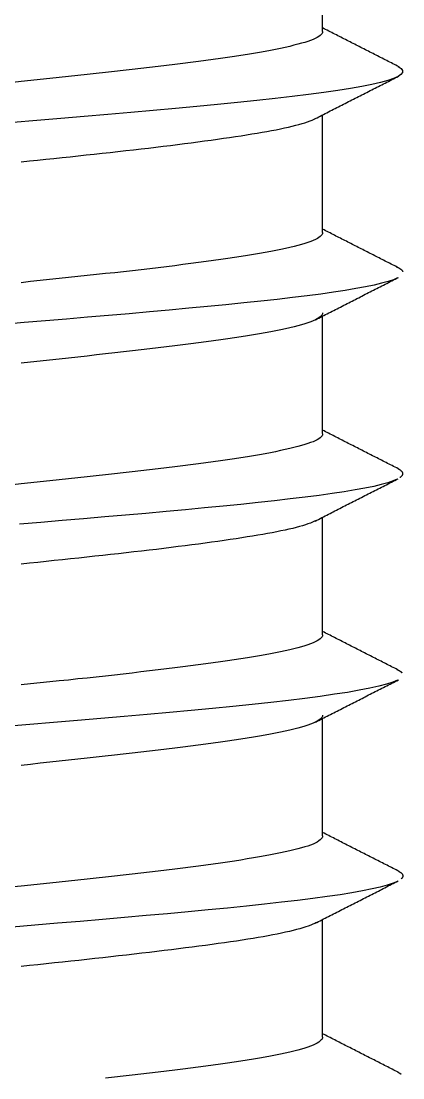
# Model space of a CAD drawing. Extents: x 0 to 395, y 0 to 289.
# Drawn here: x 294.02 to 295.91, y 183.43 to 188.68 of the extents above; entities that cross this region are included whole.
import ezdxf

# ---------------------------------------------------------------- set-up
doc = ezdxf.new("R2010")
doc.units = 0
doc.header["$LTSCALE"] = 10
doc.header["$MEASUREMENT"] = 0
doc.layers.add('1', color=7, linetype='CONTINUOUS')

msp = doc.modelspace()

# ---------------------------------------------------------------- linework, layer by layer
at = {"layer": '1'}
for p, q in [((295.5153, 188.6311), (295.5153, 189.2155)), ((295.5153, 187.6316), (295.5153, 188.2156)), ((295.5153, 186.6311), (295.5153, 187.2154)), ((295.5153, 185.6313), (295.5153, 186.2155)), ((295.5153, 184.6311), (295.5153, 185.215)), ((295.5153, 183.6313), (295.5153, 184.2157))]:
    msp.add_line(p, q, dxfattribs=at)
for points in [[(295.5153, 188.6308), (295.5146, 188.6258), (295.5123, 188.6208), (295.5086, 188.6158), (295.5034, 188.6108), (295.4967, 188.6058), (295.4885, 188.6009), (295.4789, 188.596), (295.4679, 188.5911), (295.4555, 188.5862), (295.4417, 188.5813), (295.4265, 188.5764), (295.4099, 188.5715), (295.3919, 188.5665), (295.3725, 188.5616), (295.3516, 188.5565), (295.3294, 188.5514), (295.306, 188.5464), (295.2814, 188.5413), (295.2557, 188.5362), (295.2287, 188.5312), (295.2006, 188.5261), (295.1713, 188.5211), (295.1408, 188.516), (295.1091, 188.511), (295.0762, 188.5059), (295.0421, 188.5009), (295.0071, 188.4959), (294.9713, 188.4909), (294.9346, 188.486), (294.8971, 188.481), (294.8587, 188.4761), (294.8196, 188.4713), (294.7796, 188.4664), (294.7387, 188.4615), (294.6971, 188.4565), (294.6546, 188.4516), (294.6114, 188.4466), (294.5677, 188.4416), (294.5236, 188.4366), (294.4792, 188.4316), (294.4344, 188.4265), (294.3892, 188.4215), (294.3436, 188.4164), (294.2977, 188.4113), (294.2514, 188.4063), (294.2047, 188.4012), (294.1577, 188.3961), (294.1103, 188.391), (294.0629, 188.3859), (294.0154, 188.3809)], [(295.8954, 188.4544), (295.8878, 188.4583), (295.8802, 188.4622), (295.8726, 188.466), (295.865, 188.4699), (295.8574, 188.4737), (295.8498, 188.4776), (295.8422, 188.4815), (295.8346, 188.4853), (295.827, 188.4892), (295.8194, 188.4931), (295.8118, 188.4969), (295.8041, 188.5008), (295.7965, 188.5047), (295.7889, 188.5085), (295.7813, 188.5124), (295.7737, 188.5163), (295.7661, 188.5201), (295.7585, 188.524), (295.7509, 188.5279), (295.7433, 188.5317), (295.7357, 188.5356), (295.7281, 188.5395), (295.7205, 188.5433), (295.7129, 188.5472), (295.7053, 188.5511), (295.6977, 188.5549), (295.6901, 188.5588), (295.6825, 188.5627), (295.6749, 188.5666), (295.6673, 188.5704), (295.6597, 188.5743), (295.6521, 188.5782), (295.6445, 188.5821), (295.6369, 188.5859), (295.6293, 188.5898), (295.6217, 188.5937), (295.6141, 188.5976), (295.6065, 188.6014), (295.5989, 188.6053), (295.5913, 188.6092), (295.5837, 188.6131), (295.5761, 188.6169), (295.5685, 188.6208), (295.5609, 188.6247), (295.5533, 188.6286), (295.5457, 188.6324), (295.5381, 188.6363), (295.5305, 188.6402), (295.5229, 188.6441), (295.5153, 188.648)], [(295.8915, 188.4565), (295.9058, 188.4465), (295.9129, 188.4366), (295.9127, 188.4266), (295.9052, 188.4167), (295.8906, 188.4068), (295.8688, 188.3968), (295.8399, 188.3869), (295.804, 188.377), (295.761, 188.367), (295.711, 188.3571), (295.6541, 188.3471), (295.5907, 188.3372), (295.521, 188.3273), (295.4456, 188.3173), (295.3646, 188.3074), (295.2785, 188.2975), (295.1875, 188.2875), (295.0922, 188.2776), (294.9927, 188.2677), (294.8894, 188.2577), (294.7828, 188.2478), (294.6731, 188.2378), (294.5607, 188.2279), (294.4461, 188.218), (294.3298, 188.208), (294.2122, 188.1981), (294.0939, 188.1882), (293.9752, 188.1782)], [(295.4791, 188.1971), (295.4874, 188.2013), (295.4957, 188.2055), (295.5039, 188.2098), (295.5122, 188.214), (295.5205, 188.2182), (295.5287, 188.2224), (295.537, 188.2267), (295.5452, 188.2309), (295.5535, 188.2351), (295.5618, 188.2393), (295.57, 188.2435), (295.5783, 188.2478), (295.5866, 188.252), (295.5948, 188.2562), (295.6031, 188.2604), (295.6114, 188.2646), (295.6196, 188.2688), (295.6279, 188.2731), (295.6361, 188.2773), (295.6444, 188.2815), (295.6527, 188.2857), (295.6609, 188.2899), (295.6692, 188.2941), (295.6775, 188.2983), (295.6857, 188.3026), (295.694, 188.3068), (295.7023, 188.311), (295.7105, 188.3152), (295.7188, 188.3194), (295.7271, 188.3236), (295.7353, 188.3278), (295.7436, 188.332), (295.7519, 188.3362), (295.7601, 188.3404), (295.7684, 188.3446), (295.7767, 188.3488), (295.7849, 188.353), (295.7932, 188.3573), (295.8015, 188.3615), (295.8098, 188.3657), (295.818, 188.3699), (295.8263, 188.3741), (295.8346, 188.3783), (295.8428, 188.3825), (295.8511, 188.3867), (295.8594, 188.3909), (295.8676, 188.3951), (295.8759, 188.3993), (295.8842, 188.4035), (295.8924, 188.4077)], [(294.0154, 188.3809), (293.9744, 188.3766)], [(294.0152, 187.9823), (294.0564, 187.9866), (294.0974, 187.9909), (294.1382, 187.9952), (294.1788, 187.9995), (294.2193, 188.0038), (294.2595, 188.008), (294.2996, 188.0123), (294.3394, 188.0165), (294.3791, 188.0208), (294.4186, 188.025), (294.4579, 188.0293), (294.4971, 188.0336), (294.5359, 188.038), (294.5742, 188.0424), (294.612, 188.0467), (294.6493, 188.0511), (294.686, 188.0555), (294.7221, 188.0599), (294.7577, 188.0643), (294.7928, 188.0687), (294.8274, 188.0731), (294.8614, 188.0775), (294.8948, 188.0819), (294.9277, 188.0863), (294.9601, 188.0907), (294.9917, 188.0951), (295.0224, 188.0994), (295.0524, 188.1038), (295.0815, 188.1081), (295.1097, 188.1124), (295.1371, 188.1166), (295.1637, 188.1209), (295.1895, 188.1251), (295.2145, 188.1294), (295.2386, 188.1336), (295.2618, 188.1379), (295.2842, 188.1422), (295.3057, 188.1465), (295.3262, 188.1508), (295.3456, 188.1551), (295.364, 188.1595), (295.3813, 188.1638), (295.3976, 188.1682), (295.4129, 188.1726), (295.4272, 188.177), (295.4404, 188.1814), (295.4526, 188.1858), (295.4638, 188.1902), (295.4739, 188.1946), (295.483, 188.199)], [(295.5153, 187.6317), (295.5146, 187.6266), (295.5124, 187.6216), (295.5087, 187.6165), (295.5036, 187.6114), (295.4971, 187.6064), (295.4891, 187.6013), (295.4796, 187.5963), (295.4686, 187.5912), (295.4562, 187.5861), (295.4423, 187.581), (295.427, 187.576), (295.4103, 187.571), (295.3923, 187.566), (295.373, 187.5611), (295.3524, 187.5562), (295.3305, 187.5513), (295.3073, 187.5464), (295.2828, 187.5415), (295.257, 187.5366), (295.2298, 187.5316), (295.2013, 187.5266), (295.1717, 187.5217), (295.1411, 187.5167), (295.1095, 187.5117), (295.0768, 187.5067), (295.0432, 187.5016), (295.0086, 187.4966), (294.9729, 187.4915), (294.9363, 187.4864), (294.8986, 187.4813), (294.8599, 187.4762), (294.8202, 187.4711), (294.7799, 187.466), (294.739, 187.461), (294.6974, 187.456), (294.6553, 187.451), (294.6126, 187.4461), (294.5693, 187.4412), (294.5253, 187.4362), (294.4809, 187.4313), (294.4358, 187.4264), (294.3901, 187.4215), (294.3439, 187.4165), (294.2975, 187.4116), (294.2509, 187.4066), (294.2041, 187.4016), (294.1572, 187.3967), (294.1101, 187.3916), (294.0628, 187.3866), (294.0153, 187.3815)], [(295.8855, 187.4593), (295.8781, 187.463), (295.8707, 187.4668), (295.8633, 187.4705), (295.8559, 187.4743), (295.8484, 187.478), (295.841, 187.4818), (295.8336, 187.4855), (295.8262, 187.4893), (295.8188, 187.493), (295.8114, 187.4968), (295.804, 187.5005), (295.7966, 187.5043), (295.7892, 187.5081), (295.7818, 187.5118), (295.7743, 187.5156), (295.7669, 187.5193), (295.7595, 187.5231), (295.7521, 187.5268), (295.7447, 187.5306), (295.7373, 187.5344), (295.7299, 187.5381), (295.7225, 187.5419), (295.7151, 187.5457), (295.7077, 187.5494), (295.7003, 187.5532), (295.6929, 187.5569), (295.6855, 187.5607), (295.6781, 187.5645), (295.6707, 187.5682), (295.6633, 187.572), (295.6559, 187.5758), (295.6485, 187.5795), (295.6411, 187.5833), (295.6337, 187.5871), (295.6263, 187.5908), (295.6189, 187.5946), (295.6115, 187.5984), (295.6041, 187.6022), (295.5967, 187.6059), (295.5893, 187.6097), (295.5819, 187.6135), (295.5745, 187.6173), (295.5671, 187.621), (295.5597, 187.6248), (295.5523, 187.6286), (295.5449, 187.6323), (295.5375, 187.6361), (295.5301, 187.6399), (295.5227, 187.6437), (295.5153, 187.6475)], [(295.8809, 187.4615), (295.882, 187.461), (295.8831, 187.4605), (295.8842, 187.46), (295.8853, 187.4595), (295.8863, 187.459), (295.8874, 187.4585), (295.8884, 187.458), (295.8894, 187.4576), (295.8903, 187.4571), (295.8913, 187.4566), (295.8922, 187.4561), (295.8932, 187.4556), (295.8941, 187.4551), (295.895, 187.4546), (295.8958, 187.4541), (295.8967, 187.4536), (295.8975, 187.4531), (295.8983, 187.4526), (295.8991, 187.4521), (295.8999, 187.4516), (295.9006, 187.4511), (295.9014, 187.4506), (295.9021, 187.4501), (295.9028, 187.4496), (295.9035, 187.4491), (295.9041, 187.4486), (295.9048, 187.4481), (295.9054, 187.4476), (295.906, 187.4471), (295.9066, 187.4466), (295.9072, 187.4461), (295.9077, 187.4456), (295.9083, 187.4451), (295.9088, 187.4446), (295.9093, 187.4441), (295.9097, 187.4436), (295.9102, 187.4431), (295.9106, 187.4426), (295.911, 187.4421), (295.9114, 187.4416), (295.9118, 187.4411), (295.9122, 187.4406), (295.9125, 187.4401), (295.9128, 187.4396), (295.9131, 187.4391), (295.9134, 187.4386), (295.9137, 187.4381), (295.9139, 187.4376), (295.9141, 187.4371), (295.9143, 187.4366)], [(295.8885, 187.4052), (295.8677, 187.3963), (295.8412, 187.3874), (295.8091, 187.3785), (295.7715, 187.3696), (295.7286, 187.3607), (295.6804, 187.3518), (295.6271, 187.3429), (295.5688, 187.334), (295.5057, 187.3251), (295.4378, 187.3162), (295.3653, 187.3073), (295.2884, 187.2984), (295.2074, 187.2896), (295.1227, 187.2807), (295.0346, 187.2718), (294.9432, 187.2629), (294.8491, 187.254), (294.7524, 187.2451), (294.6534, 187.2362), (294.5525, 187.2273), (294.45, 187.2184), (294.3462, 187.2095), (294.2414, 187.2006), (294.1358, 187.1917), (294.0298, 187.1828), (293.9238, 187.1739)], [(295.48, 187.1974), (295.4883, 187.2016), (295.4965, 187.2058), (295.5048, 187.21), (295.513, 187.2143), (295.5213, 187.2185), (295.5295, 187.2227), (295.5378, 187.2269), (295.5461, 187.2311), (295.5543, 187.2353), (295.5626, 187.2395), (295.5708, 187.2437), (295.5791, 187.248), (295.5873, 187.2522), (295.5956, 187.2564), (295.6039, 187.2606), (295.6121, 187.2648), (295.6204, 187.269), (295.6286, 187.2732), (295.6369, 187.2774), (295.6451, 187.2816), (295.6534, 187.2858), (295.6617, 187.29), (295.6699, 187.2942), (295.6782, 187.2984), (295.6864, 187.3026), (295.6947, 187.3068), (295.703, 187.311), (295.7112, 187.3152), (295.7195, 187.3194), (295.7278, 187.3236), (295.736, 187.3278), (295.7443, 187.332), (295.7525, 187.3362), (295.7608, 187.3404), (295.7691, 187.3446), (295.7773, 187.3488), (295.7856, 187.353), (295.7939, 187.3572), (295.8021, 187.3614), (295.8104, 187.3656), (295.8187, 187.3698), (295.8269, 187.374), (295.8352, 187.3782), (295.8435, 187.3824), (295.8517, 187.3866), (295.86, 187.3908), (295.8683, 187.395), (295.8765, 187.3992), (295.8848, 187.4033), (295.8931, 187.4075)], [(295.5153, 187.2317), (295.5146, 187.2267), (295.5124, 187.2217), (295.5087, 187.2168), (295.5036, 187.2119), (295.4971, 187.207), (295.489, 187.2021), (295.4796, 187.1972), (295.4686, 187.1923), (295.4562, 187.1874), (295.4423, 187.1824), (295.4269, 187.1774), (295.4103, 187.1724), (295.3923, 187.1674), (295.373, 187.1623), (295.3524, 187.1573), (295.3305, 187.1523), (295.3073, 187.1472), (295.2828, 187.1422), (295.257, 187.1371), (295.2298, 187.132), (295.2013, 187.1268), (295.1717, 187.1217), (295.1411, 187.1167), (295.1095, 187.1117), (295.0768, 187.1067), (295.0432, 187.1018), (295.0085, 187.0969), (294.9729, 187.092), (294.9362, 187.0871), (294.8985, 187.0822), (294.8598, 187.0773), (294.8201, 187.0723), (294.7798, 187.0673), (294.7388, 187.0624), (294.6973, 187.0574), (294.6552, 187.0524), (294.6124, 187.0474), (294.5691, 187.0424), (294.5252, 187.0374), (294.4808, 187.0323), (294.4357, 187.0273), (294.39, 187.0221), (294.3438, 187.017), (294.2974, 187.0119), (294.2509, 187.0068), (294.2041, 187.0017), (294.1572, 186.9967), (294.1101, 186.9917), (294.0628, 186.9867), (294.0153, 186.9817)], [(295.5153, 186.6308), (295.5146, 186.6258), (295.5123, 186.6208), (295.5086, 186.6158), (295.5034, 186.6108), (295.4967, 186.6058), (295.4885, 186.6009), (295.4789, 186.596), (295.4679, 186.5911), (295.4555, 186.5862), (295.4417, 186.5813), (295.4265, 186.5764), (295.4099, 186.5715), (295.3919, 186.5666), (295.3725, 186.5616), (295.3516, 186.5565), (295.3294, 186.5514), (295.306, 186.5464), (295.2814, 186.5413), (295.2557, 186.5362), (295.2287, 186.5311), (295.2006, 186.5261), (295.1713, 186.521), (295.1408, 186.516), (295.1091, 186.511), (295.0762, 186.5059), (295.0421, 186.5009), (295.0071, 186.4959), (294.9713, 186.4909), (294.9346, 186.486), (294.8971, 186.4811), (294.8587, 186.4762), (294.8195, 186.4713), (294.7796, 186.4664), (294.7387, 186.4615), (294.6971, 186.4566), (294.6546, 186.4516), (294.6114, 186.4466), (294.5677, 186.4416), (294.5236, 186.4366), (294.4792, 186.4315), (294.4344, 186.4265), (294.3892, 186.4214), (294.3436, 186.4164), (294.2977, 186.4113), (294.2514, 186.4062), (294.2047, 186.4012), (294.1577, 186.3961), (294.1103, 186.391), (294.0629, 186.3859), (294.0154, 186.3809)], [(295.8914, 186.4565), (295.8839, 186.4604), (295.8763, 186.4642), (295.8688, 186.468), (295.8613, 186.4718), (295.8538, 186.4756), (295.8462, 186.4795), (295.8387, 186.4833), (295.8312, 186.4871), (295.8237, 186.4909), (295.8161, 186.4947), (295.8086, 186.4986), (295.8011, 186.5024), (295.7936, 186.5062), (295.786, 186.51), (295.7785, 186.5139), (295.771, 186.5177), (295.7635, 186.5215), (295.7559, 186.5253), (295.7484, 186.5292), (295.7409, 186.533), (295.7334, 186.5368), (295.7258, 186.5406), (295.7183, 186.5445), (295.7108, 186.5483), (295.7033, 186.5521), (295.6958, 186.556), (295.6882, 186.5598), (295.6807, 186.5636), (295.6732, 186.5675), (295.6657, 186.5713), (295.6581, 186.5751), (295.6506, 186.579), (295.6431, 186.5828), (295.6356, 186.5866), (295.6281, 186.5905), (295.6205, 186.5943), (295.613, 186.5981), (295.6055, 186.602), (295.598, 186.6058), (295.5905, 186.6096), (295.5829, 186.6135), (295.5754, 186.6173), (295.5679, 186.6211), (295.5604, 186.625), (295.5529, 186.6288), (295.5454, 186.6327), (295.5378, 186.6365), (295.5303, 186.6403), (295.5228, 186.6442), (295.5153, 186.648)], [(295.8874, 186.4586), (295.8892, 186.4577), (295.8909, 186.4567), (295.8926, 186.4558), (295.8941, 186.4549), (295.8957, 186.454), (295.8971, 186.4531), (295.8985, 186.4522), (295.8999, 186.4512), (295.9011, 186.4503), (295.9023, 186.4494), (295.9035, 186.4485), (295.9046, 186.4476), (295.9056, 186.4467), (295.9066, 186.4457), (295.9075, 186.4448), (295.9083, 186.4439), (295.9091, 186.443), (295.9098, 186.4421), (295.9105, 186.4412), (295.9111, 186.4403), (295.9116, 186.4393), (295.9121, 186.4384), (295.9125, 186.4375), (295.9128, 186.4366), (295.9131, 186.4357), (295.9134, 186.4348), (295.9135, 186.4338), (295.9136, 186.4329), (295.9137, 186.432), (295.9136, 186.4311), (295.9136, 186.4302), (295.9134, 186.4293), (295.9132, 186.4284), (295.9129, 186.4274), (295.9126, 186.4265), (295.9122, 186.4256), (295.9118, 186.4247), (295.9113, 186.4238), (295.9107, 186.4229), (295.9101, 186.4219), (295.9094, 186.421), (295.9086, 186.4201), (295.9078, 186.4192), (295.9069, 186.4183), (295.906, 186.4174), (295.905, 186.4165), (295.9039, 186.4155), (295.9028, 186.4146), (295.9016, 186.4137), (295.9003, 186.4128)], [(295.8866, 186.4047), (295.866, 186.3957), (295.8395, 186.3867), (295.8073, 186.3778), (295.7694, 186.3688), (295.7258, 186.3599), (295.6766, 186.3509), (295.6219, 186.342), (295.5621, 186.333), (295.4974, 186.3241), (295.428, 186.3151), (295.3543, 186.3062), (295.2764, 186.2972), (295.1946, 186.2883), (295.1092, 186.2793), (295.0204, 186.2704), (294.9285, 186.2614), (294.8336, 186.2525), (294.7362, 186.2435), (294.6364, 186.2346), (294.5346, 186.2256), (294.431, 186.2167), (294.3261, 186.2077), (294.2202, 186.1988), (294.1136, 186.1898), (294.0067, 186.1809)], [(295.4779, 186.1964), (295.4861, 186.2006), (295.4944, 186.2049), (295.5026, 186.2091), (295.5109, 186.2133), (295.5191, 186.2175), (295.5274, 186.2217), (295.5356, 186.2259), (295.5439, 186.2302), (295.5521, 186.2344), (295.5604, 186.2386), (295.5686, 186.2428), (295.5769, 186.247), (295.5851, 186.2512), (295.5934, 186.2554), (295.6016, 186.2596), (295.6099, 186.2639), (295.6181, 186.2681), (295.6264, 186.2723), (295.6346, 186.2765), (295.6429, 186.2807), (295.6512, 186.2849), (295.6594, 186.2891), (295.6677, 186.2933), (295.6759, 186.2975), (295.6842, 186.3017), (295.6924, 186.3059), (295.7007, 186.3101), (295.7089, 186.3143), (295.7172, 186.3185), (295.7254, 186.3227), (295.7337, 186.327), (295.742, 186.3312), (295.7502, 186.3354), (295.7585, 186.3396), (295.7667, 186.3438), (295.775, 186.348), (295.7832, 186.3522), (295.7915, 186.3564), (295.7998, 186.3605), (295.808, 186.3647), (295.8163, 186.3689), (295.8245, 186.3731), (295.8328, 186.3773), (295.8411, 186.3815), (295.8493, 186.3857), (295.8576, 186.3899), (295.8658, 186.3941), (295.8741, 186.3983), (295.8824, 186.4025), (295.8906, 186.4067)], [(294.0154, 186.3809), (293.974, 186.3765)], [(295.4843, 186.1997), (295.4754, 186.1953), (295.4655, 186.1909), (295.4546, 186.1865), (295.4426, 186.1821), (295.4295, 186.1777), (295.4153, 186.1733), (295.4001, 186.1689), (295.3838, 186.1645), (295.3664, 186.1601), (295.3479, 186.1557), (295.3285, 186.1513), (295.3082, 186.147), (295.2869, 186.1428), (295.2648, 186.1385), (295.2417, 186.1342), (295.2178, 186.13), (295.1929, 186.1257), (295.1672, 186.1215), (295.1405, 186.1172), (295.113, 186.1129), (295.0845, 186.1086), (295.0552, 186.1042), (295.025, 186.0998), (294.9942, 186.0954), (294.9628, 186.0911), (294.9307, 186.0867), (294.898, 186.0823), (294.8647, 186.0779), (294.8308, 186.0735), (294.7962, 186.0691), (294.7611, 186.0647), (294.7252, 186.0603), (294.6888, 186.0558), (294.6517, 186.0514), (294.6141, 186.047), (294.5761, 186.0426), (294.5378, 186.0382), (294.4992, 186.0339), (294.4603, 186.0296), (294.4212, 186.0253), (294.3818, 186.0211), (294.342, 186.0168), (294.302, 186.0125), (294.2618, 186.0083), (294.2212, 186.004), (294.1803, 185.9997), (294.1392, 185.9954), (294.0979, 185.991), (294.0566, 185.9867), (294.0152, 185.9823)], [(295.5153, 185.6312), (295.5146, 185.6263), (295.5123, 185.6214), (295.5086, 185.6165), (295.5034, 185.6115), (295.4966, 185.6064), (295.4885, 185.6014), (295.4789, 185.5964), (295.4679, 185.5913), (295.4555, 185.5862), (295.4417, 185.5812), (295.4265, 185.5761), (295.4099, 185.571), (295.3919, 185.566), (295.3725, 185.5609), (295.3516, 185.5558), (295.3294, 185.5508), (295.306, 185.5458), (295.2814, 185.5408), (295.2557, 185.5359), (295.2287, 185.531), (295.2006, 185.5261), (295.1713, 185.5212), (295.1408, 185.5163), (295.109, 185.5114), (295.0761, 185.5064), (295.0421, 185.5015), (295.007, 185.4965), (294.9712, 185.4915), (294.9345, 185.4866), (294.897, 185.4815), (294.8587, 185.4765), (294.8195, 185.4715), (294.7796, 185.4664), (294.7388, 185.4613), (294.6971, 185.4562), (294.6546, 185.4511), (294.6114, 185.446), (294.5677, 185.441), (294.5237, 185.4359), (294.4792, 185.4309), (294.4344, 185.426), (294.3892, 185.421), (294.3437, 185.4161), (294.2977, 185.4112), (294.2514, 185.4062), (294.2047, 185.4013), (294.1576, 185.3964), (294.1103, 185.3914), (294.0628, 185.3865), (294.0153, 185.3815)], [(295.8887, 185.4574), (295.8812, 185.4612), (295.8738, 185.465), (295.8663, 185.4687), (295.8588, 185.4725), (295.8513, 185.4763), (295.8438, 185.4801), (295.8364, 185.4839), (295.8289, 185.4877), (295.8214, 185.4915), (295.8139, 185.4953), (295.8065, 185.4991), (295.799, 185.5029), (295.7915, 185.5067), (295.784, 185.5105), (295.7766, 185.5143), (295.7691, 185.5181), (295.7616, 185.5219), (295.7542, 185.5257), (295.7467, 185.5295), (295.7392, 185.5333), (295.7317, 185.5371), (295.7243, 185.5409), (295.7168, 185.5447), (295.7093, 185.5485), (295.7019, 185.5523), (295.6944, 185.5561), (295.6869, 185.5599), (295.6795, 185.5637), (295.672, 185.5675), (295.6645, 185.5713), (295.6571, 185.5751), (295.6496, 185.5789), (295.6421, 185.5827), (295.6347, 185.5865), (295.6272, 185.5903), (295.6197, 185.5941), (295.6123, 185.5979), (295.6048, 185.6018), (295.5973, 185.6056), (295.5899, 185.6094), (295.5824, 185.6132), (295.575, 185.617), (295.5675, 185.6208), (295.56, 185.6246), (295.5526, 185.6284), (295.5451, 185.6322), (295.5377, 185.636), (295.5302, 185.6398), (295.5227, 185.6437), (295.5153, 185.6475)], [(295.8844, 185.4595), (295.8851, 185.4592), (295.8858, 185.4589), (295.8865, 185.4585), (295.8872, 185.4582), (295.8879, 185.4578), (295.8885, 185.4575), (295.8892, 185.4572), (295.8898, 185.4568), (295.8905, 185.4565), (295.8911, 185.4562), (295.8917, 185.4558), (295.8923, 185.4555), (295.893, 185.4551), (295.8936, 185.4548), (295.8942, 185.4545), (295.8947, 185.4541), (295.8953, 185.4538), (295.8959, 185.4534), (295.8964, 185.4531), (295.897, 185.4528), (295.8975, 185.4524), (295.8981, 185.4521), (295.8986, 185.4517), (295.8991, 185.4514), (295.8996, 185.4511), (295.9001, 185.4507), (295.9006, 185.4504), (295.9011, 185.45), (295.9016, 185.4497), (295.902, 185.4494), (295.9025, 185.449), (295.9029, 185.4487), (295.9034, 185.4484), (295.9038, 185.448), (295.9042, 185.4477), (295.9046, 185.4473), (295.9051, 185.447), (295.9055, 185.4467), (295.9058, 185.4463), (295.9062, 185.446), (295.9066, 185.4456), (295.907, 185.4453), (295.9073, 185.445), (295.9077, 185.4446), (295.908, 185.4443), (295.9083, 185.4439), (295.9087, 185.4436), (295.909, 185.4433), (295.9093, 185.4429), (295.9096, 185.4426)], [(295.8885, 185.4048), (295.8647, 185.3948), (295.8335, 185.3849), (295.7951, 185.3749), (295.7497, 185.3649), (295.6976, 185.3549), (295.6391, 185.3449), (295.5743, 185.335), (295.5035, 185.325), (295.4269, 185.315), (295.3449, 185.305), (295.2576, 185.295), (295.1652, 185.285), (295.0682, 185.2751), (294.9669, 185.2651), (294.8618, 185.2551), (294.7533, 185.2451), (294.642, 185.2351), (294.5283, 185.2251), (294.4126, 185.2152), (294.2954, 185.2052), (294.1771, 185.1952), (294.0583, 185.1852), (293.9393, 185.1752)], [(295.4804, 185.1972), (295.4886, 185.2014), (295.4969, 185.2056), (295.5051, 185.2098), (295.5134, 185.214), (295.5216, 185.2182), (295.5299, 185.2224), (295.5381, 185.2267), (295.5463, 185.2309), (295.5546, 185.2351), (295.5628, 185.2393), (295.5711, 185.2435), (295.5793, 185.2477), (295.5876, 185.2519), (295.5958, 185.2561), (295.6041, 185.2603), (295.6123, 185.2645), (295.6206, 185.2687), (295.6288, 185.2729), (295.6371, 185.2771), (295.6453, 185.2813), (295.6536, 185.2855), (295.6618, 185.2897), (295.6701, 185.2939), (295.6783, 185.2981), (295.6866, 185.3023), (295.6948, 185.3065), (295.7031, 185.3107), (295.7113, 185.3149), (295.7196, 185.3191), (295.7278, 185.3233), (295.7361, 185.3275), (295.7443, 185.3317), (295.7526, 185.3359), (295.7608, 185.34), (295.7691, 185.3442), (295.7774, 185.3484), (295.7856, 185.3526), (295.7939, 185.3568), (295.8021, 185.361), (295.8104, 185.3652), (295.8186, 185.3694), (295.8269, 185.3736), (295.8352, 185.3778), (295.8434, 185.382), (295.8517, 185.3861), (295.8599, 185.3903), (295.8682, 185.3945), (295.8765, 185.3987), (295.8847, 185.4029), (295.893, 185.4071)], [(295.5153, 185.2318), (295.5146, 185.2267), (295.5123, 185.2217), (295.5086, 185.2166), (295.5034, 185.2115), (295.4967, 185.2065), (295.4885, 185.2015), (295.4789, 185.1965), (295.4679, 185.1916), (295.4555, 185.1867), (295.4417, 185.1818), (295.4265, 185.1769), (295.4099, 185.172), (295.3919, 185.1671), (295.3724, 185.1622), (295.3516, 185.1572), (295.3294, 185.1522), (295.306, 185.1472), (295.2814, 185.1422), (295.2556, 185.1372), (295.2287, 185.1322), (295.2005, 185.1271), (295.1712, 185.1221), (295.1407, 185.117), (295.109, 185.1119), (295.0761, 185.1068), (295.0421, 185.1017), (295.0071, 185.0966), (294.9712, 185.0916), (294.9345, 185.0866), (294.897, 185.0816), (294.8587, 185.0767), (294.8195, 185.0718), (294.7795, 185.0669), (294.7387, 185.062), (294.6971, 185.0571), (294.6546, 185.0521), (294.6113, 185.0472), (294.5676, 185.0422), (294.5236, 185.0373), (294.4791, 185.0323), (294.4343, 185.0273), (294.3891, 185.0224), (294.3435, 185.0174), (294.2976, 185.0123), (294.2513, 185.0073), (294.2046, 185.0022), (294.1576, 184.9971), (294.1102, 184.992), (294.0628, 184.9868), (294.0153, 184.9817)], [(295.5153, 184.6312), (295.5146, 184.6261), (295.5123, 184.621), (295.5086, 184.616), (295.5034, 184.6109), (295.4967, 184.6058), (295.4885, 184.6008), (295.4789, 184.5957), (295.4679, 184.5908), (295.4556, 184.5858), (295.4418, 184.5809), (295.4265, 184.576), (295.4099, 184.5711), (295.3919, 184.5662), (295.3725, 184.5613), (295.3516, 184.5563), (295.3294, 184.5514), (295.306, 184.5464), (295.2814, 184.5415), (295.2556, 184.5365), (295.2287, 184.5315), (295.2005, 184.5265), (295.1712, 184.5215), (295.1407, 184.5164), (295.109, 184.5113), (295.0762, 184.5062), (295.0421, 184.5011), (295.0071, 184.496), (294.9712, 184.4909), (294.9346, 184.4859), (294.8971, 184.4809), (294.8587, 184.4759), (294.8196, 184.471), (294.7796, 184.466), (294.7388, 184.4611), (294.6971, 184.4561), (294.6546, 184.4512), (294.6114, 184.4462), (294.5677, 184.4413), (294.5236, 184.4364), (294.4792, 184.4315), (294.4344, 184.4266), (294.3892, 184.4217), (294.3436, 184.4167), (294.2977, 184.4117), (294.2514, 184.4067), (294.2047, 184.4016), (294.1576, 184.3965), (294.1103, 184.3914), (294.0629, 184.3862), (294.0154, 184.3811)], [(295.897, 184.454), (295.8893, 184.4579), (295.8817, 184.4617), (295.874, 184.4656), (295.8664, 184.4695), (295.8588, 184.4733), (295.8511, 184.4772), (295.8435, 184.4811), (295.8359, 184.485), (295.8282, 184.4888), (295.8206, 184.4927), (295.813, 184.4966), (295.8053, 184.5005), (295.7977, 184.5043), (295.7901, 184.5082), (295.7824, 184.5121), (295.7748, 184.516), (295.7672, 184.5199), (295.7595, 184.5237), (295.7519, 184.5276), (295.7443, 184.5315), (295.7366, 184.5354), (295.729, 184.5393), (295.7214, 184.5431), (295.7137, 184.547), (295.7061, 184.5509), (295.6985, 184.5548), (295.6908, 184.5587), (295.6832, 184.5626), (295.6756, 184.5664), (295.6679, 184.5703), (295.6603, 184.5742), (295.6527, 184.5781), (295.645, 184.582), (295.6374, 184.5859), (295.6298, 184.5897), (295.6221, 184.5936), (295.6145, 184.5975), (295.6069, 184.6014), (295.5992, 184.6053), (295.5916, 184.6092), (295.584, 184.6131), (295.5763, 184.617), (295.5687, 184.6209), (295.5611, 184.6247), (295.5534, 184.6286), (295.5458, 184.6325), (295.5382, 184.6364), (295.5306, 184.6403), (295.5229, 184.6442), (295.5153, 184.6481)], [(295.8925, 184.4563), (295.8939, 184.4555), (295.8953, 184.4547), (295.8966, 184.4539), (295.8979, 184.4531), (295.8991, 184.4524), (295.9003, 184.4516), (295.9015, 184.4508), (295.9026, 184.45), (295.9036, 184.4492), (295.9046, 184.4484), (295.9056, 184.4476), (295.9065, 184.4469), (295.9073, 184.4461), (295.9081, 184.4453), (295.9089, 184.4445), (295.9096, 184.4437), (295.9103, 184.4429), (295.9109, 184.4421), (295.9115, 184.4414), (295.912, 184.4406), (295.9125, 184.4398), (295.9129, 184.439), (295.9133, 184.4382), (295.9136, 184.4374), (295.9139, 184.4366), (295.9142, 184.4358), (295.9144, 184.4351), (295.9145, 184.4343), (295.9146, 184.4335), (295.9147, 184.4327), (295.9147, 184.4319), (295.9146, 184.4311), (295.9145, 184.4303), (295.9144, 184.4296), (295.9142, 184.4288), (295.914, 184.428), (295.9137, 184.4272), (295.9134, 184.4264), (295.9131, 184.4256), (295.9127, 184.4248), (295.9122, 184.4241), (295.9117, 184.4233), (295.9112, 184.4225), (295.9106, 184.4217), (295.9099, 184.4209), (295.9092, 184.4201), (295.9085, 184.4193), (295.9077, 184.4186), (295.9069, 184.4178), (295.9061, 184.417)], [(295.8877, 184.4052), (295.8657, 184.3958), (295.8372, 184.3863), (295.8024, 184.3768), (295.7614, 184.3673), (295.7144, 184.3579), (295.6612, 184.3484), (295.6022, 184.3389), (295.5373, 184.3294), (295.4669, 184.32), (295.3912, 184.3105), (295.3105, 184.301), (295.2254, 184.2915), (295.1359, 184.2821), (295.0426, 184.2726), (294.9458, 184.2631), (294.8457, 184.2537), (294.7428, 184.2442), (294.6373, 184.2347), (294.5296, 184.2252), (294.4202, 184.2158), (294.3092, 184.2063), (294.1971, 184.1968), (294.0843, 184.1873), (293.9712, 184.1779)], [(295.4788, 184.197), (295.487, 184.2012), (295.4953, 184.2055), (295.5035, 184.2097), (295.5118, 184.2139), (295.5201, 184.2181), (295.5283, 184.2223), (295.5366, 184.2265), (295.5448, 184.2308), (295.5531, 184.235), (295.5613, 184.2392), (295.5696, 184.2434), (295.5778, 184.2476), (295.5861, 184.2518), (295.5943, 184.256), (295.6026, 184.2603), (295.6109, 184.2645), (295.6191, 184.2687), (295.6274, 184.2729), (295.6356, 184.2771), (295.6439, 184.2813), (295.6522, 184.2855), (295.6604, 184.2897), (295.6687, 184.2939), (295.6769, 184.2981), (295.6852, 184.3023), (295.6934, 184.3065), (295.7017, 184.3107), (295.71, 184.3149), (295.7182, 184.3192), (295.7265, 184.3234), (295.7348, 184.3276), (295.743, 184.3318), (295.7513, 184.336), (295.7595, 184.3402), (295.7678, 184.3444), (295.7761, 184.3486), (295.7843, 184.3528), (295.7926, 184.357), (295.8009, 184.3612), (295.8091, 184.3653), (295.8174, 184.3695), (295.8256, 184.3737), (295.8339, 184.3779), (295.8422, 184.3821), (295.8504, 184.3863), (295.8587, 184.3905), (295.867, 184.3947), (295.8752, 184.3989), (295.8835, 184.4031), (295.8918, 184.4073)], [(294.0154, 184.3811), (293.979, 184.3772)], [(295.4854, 184.2004), (295.4767, 184.1961), (295.4669, 184.1917), (295.4561, 184.1874), (295.4442, 184.183), (295.4312, 184.1786), (295.4171, 184.1742), (295.402, 184.1698), (295.3857, 184.1654), (295.3684, 184.1609), (295.35, 184.1564), (295.3307, 184.152), (295.3104, 184.1475), (295.2892, 184.1431), (295.267, 184.1387), (295.244, 184.1344), (295.2201, 184.13), (295.1953, 184.1257), (295.1696, 184.1214), (295.1429, 184.1171), (295.1154, 184.1128), (295.0869, 184.1085), (295.0575, 184.1042), (295.0273, 184.0999), (294.9965, 184.0956), (294.965, 184.0913), (294.9329, 184.087), (294.9002, 184.0827), (294.8668, 184.0784), (294.8328, 184.074), (294.7982, 184.0697), (294.7629, 184.0653), (294.727, 184.0609), (294.6905, 184.0565), (294.6533, 184.052), (294.6156, 184.0476), (294.5775, 184.0431), (294.5391, 184.0387), (294.5005, 184.0342), (294.4615, 184.0298), (294.4223, 184.0254), (294.3828, 184.021), (294.343, 184.0166), (294.3029, 184.0123), (294.2625, 184.008), (294.2218, 184.0036), (294.1808, 183.9993), (294.1396, 183.995), (294.0982, 183.9907), (294.0568, 183.9863), (294.0153, 183.982)], [(295.5153, 183.6313), (295.5146, 183.6264), (295.5123, 183.6214), (295.5086, 183.6165), (295.5034, 183.6115), (295.4966, 183.6064), (295.4885, 183.6014), (295.4789, 183.5963), (295.4679, 183.5913), (295.4555, 183.5862), (295.4417, 183.5811), (295.4265, 183.5761), (295.4099, 183.571), (295.3919, 183.566), (295.3725, 183.5609), (295.3516, 183.5558), (295.3294, 183.5508), (295.306, 183.5458), (295.2814, 183.5408), (295.2557, 183.5359), (295.2287, 183.531), (295.2006, 183.5261), (295.1713, 183.5212), (295.1407, 183.5163), (295.109, 183.5114), (295.0761, 183.5065), (295.0421, 183.5015), (295.007, 183.4965), (294.9712, 183.4916), (294.9345, 183.4865), (294.897, 183.4815), (294.8587, 183.4765), (294.8195, 183.4714), (294.7796, 183.4664), (294.7388, 183.4613), (294.6971, 183.4562), (294.6546, 183.4511), (294.6114, 183.446), (294.5677, 183.4409), (294.5237, 183.4359), (294.4792, 183.4309), (294.4344, 183.426)], [(295.8918, 183.4559), (295.8842, 183.4597), (295.8767, 183.4635), (295.8692, 183.4673), (295.8616, 183.4712), (295.8541, 183.475), (295.8466, 183.4788), (295.839, 183.4826), (295.8315, 183.4865), (295.824, 183.4903), (295.8164, 183.4941), (295.8089, 183.4979), (295.8014, 183.5018), (295.7938, 183.5056), (295.7863, 183.5094), (295.7788, 183.5132), (295.7712, 183.5171), (295.7637, 183.5209), (295.7562, 183.5247), (295.7486, 183.5286), (295.7411, 183.5324), (295.7336, 183.5362), (295.726, 183.54), (295.7185, 183.5439), (295.711, 183.5477), (295.7035, 183.5515), (295.6959, 183.5554), (295.6884, 183.5592), (295.6809, 183.563), (295.6733, 183.5669), (295.6658, 183.5707), (295.6583, 183.5745), (295.6507, 183.5784), (295.6432, 183.5822), (295.6357, 183.586), (295.6282, 183.5899), (295.6206, 183.5937), (295.6131, 183.5976), (295.6056, 183.6014), (295.5981, 183.6052), (295.5905, 183.6091), (295.583, 183.6129), (295.5755, 183.6168), (295.568, 183.6206), (295.5604, 183.6244), (295.5529, 183.6283), (295.5454, 183.6321), (295.5379, 183.636), (295.5303, 183.6398), (295.5228, 183.6436), (295.5153, 183.6475)], [(295.8877, 183.4579), (295.8882, 183.4577), (295.8886, 183.4575), (295.889, 183.4573), (295.8894, 183.4571), (295.8898, 183.4569), (295.8902, 183.4566), (295.8906, 183.4564), (295.891, 183.4562), (295.8914, 183.456), (295.8918, 183.4558), (295.8922, 183.4556), (295.8926, 183.4554), (295.893, 183.4551), (295.8934, 183.4549), (295.8937, 183.4547), (295.8941, 183.4545), (295.8945, 183.4543), (295.8949, 183.4541), (295.8952, 183.4539), (295.8956, 183.4536), (295.8959, 183.4534), (295.8963, 183.4532), (295.8966, 183.453), (295.897, 183.4528), (295.8973, 183.4526), (295.8977, 183.4524), (295.898, 183.4521), (295.8983, 183.4519), (295.8987, 183.4517), (295.899, 183.4515), (295.8993, 183.4513), (295.8997, 183.4511), (295.9, 183.4509), (295.9003, 183.4506), (295.9006, 183.4504), (295.9009, 183.4502), (295.9012, 183.45), (295.9015, 183.4498), (295.9018, 183.4496), (295.9021, 183.4494), (295.9024, 183.4491), (295.9027, 183.4489), (295.903, 183.4487), (295.9032, 183.4485), (295.9035, 183.4483), (295.9038, 183.4481), (295.9041, 183.4479), (295.9043, 183.4476), (295.9046, 183.4474), (295.9049, 183.4472)]]:
    msp.add_lwpolyline(points, dxfattribs=at)

doc.saveas('drawing.dxf')
